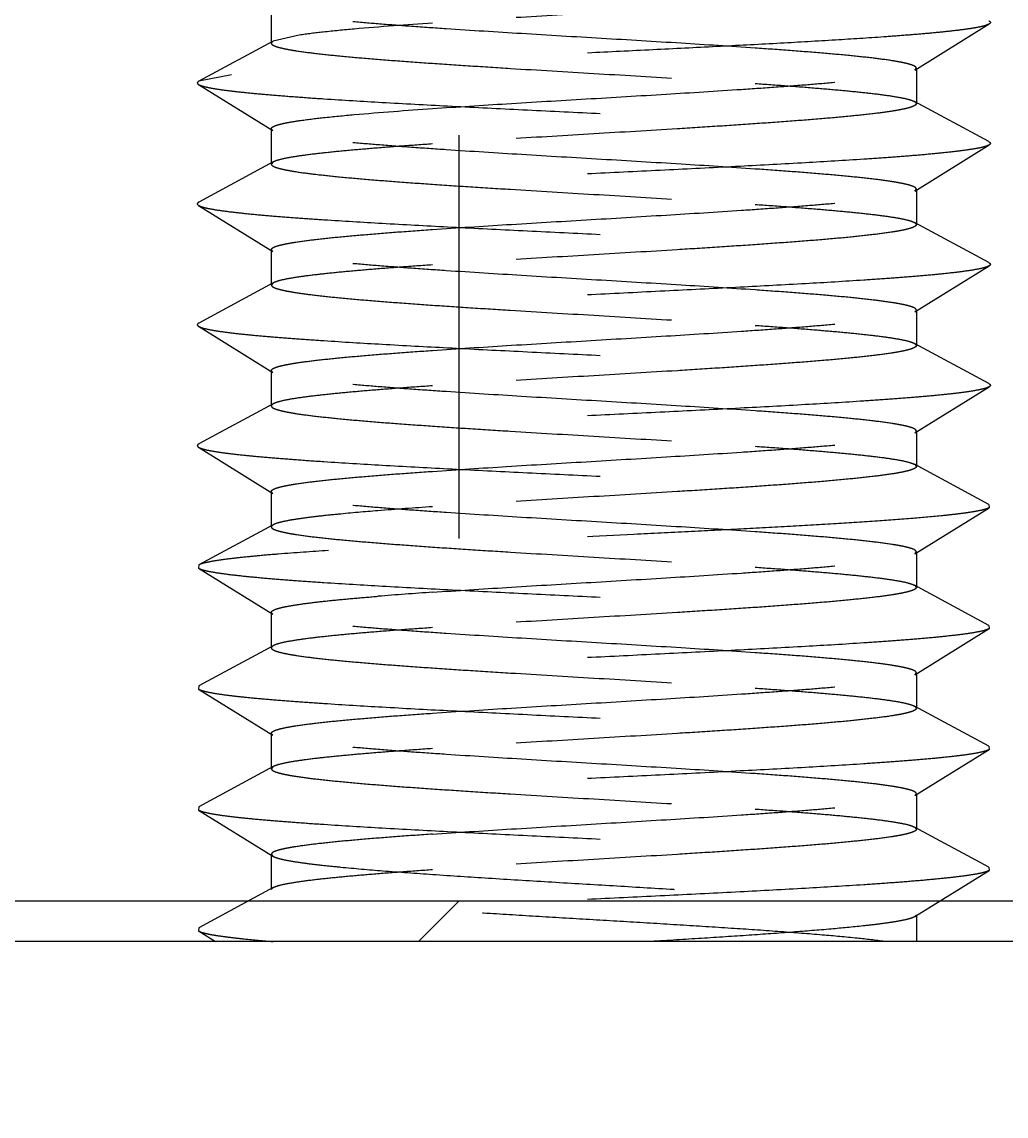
# Model space of a CAD drawing. Header units: inches. Extents: x 504 to 965, y -420 to -94.
# Drawn here: x 604.658 to 607.099, y -338.16 to -335.445 of the extents above; entities that cross this region are included whole.
import ezdxf

# ---------------------------------------------------------------- set-up
doc = ezdxf.new("R2010")
doc.units = ezdxf.units.IN
doc.header["$LTSCALE"] = 10
doc.header["$MEASUREMENT"] = 0
doc.linetypes.add('CENTER', pattern=[0.6, 0.375, -0.075, 0.075, -0.075])
doc.linetypes.add('HIDDEN', pattern=[0.2, 0.1, -0.1])
doc.layers.get('0').update_dxf_attribs({"linetype": 'CONTINUOUS'})
doc.layers.add('02___PRT_ALL_AXES', color=7, linetype='CONTINUOUS')
doc.layers.add('DEFAULT_2', color=8, linetype='HIDDEN')

msp = doc.modelspace()

# ---------------------------------------------------------------- linework, layer by layer
at = {"color": 7, "linetype": 'Continuous'}
for p, q in [((608.1765, -337.6269), (601.5413, -337.6269)), ((608.0764, -337.7269), (601.6413, -337.7269))]:
    msp.add_line(p, q, dxfattribs=at)
at = {"linetype": 'CENTER'}
msp.add_arc((736.7034, -1690.9897), 1356.7628, 83.2637115, 96.7362885, dxfattribs=at)
at = {"layer": '02___PRT_ALL_AXES', "color": 8, "linetype": 'HIDDEN'}
msp.add_line((605.7413, -333.7269), (605.7413, -337.6269), dxfattribs=at)
at = {"layer": 'DEFAULT_2', "color": 8, "linetype": 'HIDDEN'}
for p, q in [((605.2765, -335.4105), (605.2765, -335.4983)), ((606.8728, -335.5651), (607.057, -335.4507)), ((605.2813, -335.493), (605.0969, -335.5926)), ((605.2813, -335.493), (605.2765, -335.4983)), ((605.3456, -335.4783), (605.2813, -335.493)), ((605.1779, -335.577), (605.0969, -335.5926)), ((606.8728, -335.5651), (606.8765, -335.5605)), ((606.8765, -335.5605), (606.8765, -335.6483)), ((605.0959, -335.6007), (605.2802, -335.7151)), ((606.8716, -335.643), (606.8765, -335.6483)), ((607.056, -335.7426), (606.8716, -335.643)), ((605.2765, -335.7105), (605.2765, -335.7983)), ((605.2802, -335.7151), (605.2765, -335.7105)), ((606.8728, -335.8651), (607.057, -335.7507)), ((605.2813, -335.793), (605.0969, -335.8926)), ((605.2813, -335.793), (605.2765, -335.7983)), ((606.8728, -335.8651), (606.8765, -335.8605)), ((606.8765, -335.8605), (606.8765, -335.9483)), ((605.0959, -335.9007), (605.2802, -336.0151)), ((607.056, -336.0426), (606.8716, -335.943)), ((606.8716, -335.943), (606.8765, -335.9483)), ((605.2765, -336.0105), (605.2765, -336.0983)), ((605.2802, -336.0151), (605.2765, -336.0105)), ((606.8728, -336.1651), (607.057, -336.0507)), ((605.2813, -336.093), (605.0969, -336.1926)), ((605.2813, -336.093), (605.2765, -336.0983)), ((606.8728, -336.1651), (606.8765, -336.1605)), ((606.8765, -336.1605), (606.8765, -336.2483)), ((605.0959, -336.2007), (605.2802, -336.3151)), ((607.056, -336.3426), (606.8716, -336.243)), ((606.8716, -336.243), (606.8765, -336.2483)), ((605.2765, -336.3105), (605.2765, -336.3983)), ((605.2802, -336.3151), (605.2765, -336.3105)), ((606.8728, -336.4651), (607.057, -336.3507)), ((605.2813, -336.393), (605.0969, -336.4926)), ((605.2813, -336.393), (605.2765, -336.3983)), ((606.8728, -336.4651), (606.8765, -336.4605)), ((606.8765, -336.4605), (606.8765, -336.5483)), ((605.0959, -336.5007), (605.2802, -336.6151)), ((607.056, -336.6426), (606.8716, -336.543)), ((606.8716, -336.543), (606.8765, -336.5483)), ((605.2765, -336.6105), (605.2765, -336.6983)), ((605.2802, -336.6151), (605.2765, -336.6105)), ((607.056, -336.6426), (607.057, -336.6507)), ((606.8728, -336.7651), (607.057, -336.6507)), ((605.2813, -336.693), (605.0969, -336.7926)), ((605.2813, -336.693), (605.2765, -336.6983)), ((606.8728, -336.7651), (606.8765, -336.7605)), ((606.8765, -336.7605), (606.8765, -336.8483)), ((605.0969, -336.7926), (605.0959, -336.8007)), ((605.0959, -336.8007), (605.2802, -336.9151)), ((607.056, -336.9426), (606.8716, -336.843)), ((606.8716, -336.843), (606.8765, -336.8483)), ((605.2765, -336.9105), (605.2765, -336.9983)), ((605.2802, -336.9151), (605.2765, -336.9105)), ((606.8728, -337.0651), (607.057, -336.9507)), ((607.056, -336.9426), (607.057, -336.9507)), ((605.2813, -336.993), (605.0969, -337.0926)), ((605.2813, -336.993), (605.2765, -336.9983)), ((606.8728, -337.0651), (606.8765, -337.0605)), ((606.8765, -337.0605), (606.8765, -337.1483)), ((605.0969, -337.0926), (605.0959, -337.1007)), ((605.0959, -337.1007), (605.2802, -337.2151)), ((607.056, -337.2426), (606.8716, -337.143)), ((606.8716, -337.143), (606.8765, -337.1483)), ((605.2765, -337.2105), (605.2765, -337.2983)), ((605.2802, -337.2151), (605.2765, -337.2105)), ((606.8728, -337.3651), (607.057, -337.2507)), ((607.056, -337.2426), (607.057, -337.2507)), ((605.2813, -337.293), (605.0969, -337.3926)), ((605.2813, -337.293), (605.2765, -337.2983)), ((606.8728, -337.3651), (606.8765, -337.3605)), ((606.8765, -337.3605), (606.8765, -337.4483)), ((605.0969, -337.3926), (605.0959, -337.4007)), ((605.0959, -337.4007), (605.2802, -337.5151)), ((607.056, -337.5426), (606.8716, -337.443)), ((606.8716, -337.443), (606.8765, -337.4483)), ((605.2765, -337.5105), (605.2765, -337.5983)), ((605.2765, -337.5105), (605.2802, -337.5151)), ((606.8728, -337.6651), (607.057, -337.5507)), ((607.056, -337.5426), (607.057, -337.5507)), ((605.2813, -337.593), (605.0969, -337.6926)), ((605.2765, -337.5983), (605.2813, -337.593)), ((605.6413, -337.7269), (605.7413, -337.6269)), ((606.8765, -337.6605), (606.8728, -337.6651)), ((606.8765, -337.6605), (606.8765, -337.7269)), ((605.0969, -337.6926), (605.0959, -337.7007)), ((605.0959, -337.7007), (605.1383, -337.7269))]:
    msp.add_line(p, q, dxfattribs=at)
for centre, radius, start, end in [((606.5566, -349.4775), 12.8594, 93.92475, 94.53022), ((606.4458, -348.1906), 11.3562, 93.88467, 94.5703)]:
    msp.add_arc(centre, radius, start, end, dxfattribs=at)
for points, knots in [([(606.8765, -335.3483), (606.8765, -335.3495), (606.875, -335.3514), (606.8724, -335.3531), (606.8679, -335.3554), (606.8601, -335.3581), (606.8482, -335.3611), (606.833, -335.3642), (606.8064, -335.3686), (606.7654, -335.3739), (606.7076, -335.38), (606.639, -335.3862), (606.5608, -335.3923), (606.4742, -335.3985), (606.3809, -335.4047), (606.2476, -335.4131), (606.0765, -335.4233), (605.8741, -335.4354), (605.7408, -335.4439), (605.6765, -335.4483)], [0, 0, 0, 0, 0.002948, 0.005141, 0.007935, 0.015452, 0.025627, 0.038475, 0.053962, 0.092639, 0.141064, 0.198443, 0.263812, 0.336063, 0.413972, 0.496211, 0.66803, 0.839842, 1, 1, 1, 1]), ([(606.4765, -335.5105), (606.4152, -335.5063), (606.2883, -335.4981), (606.0953, -335.4866), (605.9011, -335.475), (605.744, -335.4652), (605.6268, -335.4571), (605.5485, -335.4512), (605.4784, -335.4453), (605.4177, -335.4395), (605.3671, -335.4336), (605.3318, -335.4286), (605.3093, -335.4243), (605.2968, -335.4214), (605.2874, -335.4185), (605.2821, -335.4163), (605.2802, -335.4151)], [0, 0, 0, 0, 0.153218, 0.317576, 0.482929, 0.639051, 0.710601, 0.776305, 0.835151, 0.886229, 0.928771, 0.962152, 0.97526, 0.985931, 0.994163, 1, 1, 1, 1]), ([(605.6765, -335.4483), (605.6116, -335.4528), (605.5211, -335.4594), (605.4109, -335.4699), (605.3655, -335.4754), (605.3456, -335.4783)], [0, 0, 0, 0, 0.587233, 0.818339, 1, 1, 1, 1]), ([(607.056, -335.4426), (607.057, -335.4432), (607.0587, -335.4442), (607.0601, -335.4462), (607.0599, -335.4477), (607.059, -335.4493), (607.0579, -335.4501), (607.057, -335.4507)], [0, 0, 0, 0, 0.316234, 0.52428, 0.615716, 0.718695, 1, 1, 1, 1]), ([(607.057, -335.4507), (607.0557, -335.4515), (607.0525, -335.4529), (607.0439, -335.4558), (607.0289, -335.4592), (607.0061, -335.463), (606.9769, -335.4668), (606.9416, -335.4707), (606.9004, -335.4746), (606.8536, -335.4785), (606.7809, -335.484), (606.6787, -335.4906), (606.5444, -335.4984), (606.3973, -335.5061), (606.2415, -335.5139), (606.0812, -335.5217), (605.9208, -335.5295), (605.7646, -335.5373), (605.6169, -335.545), (605.4818, -335.5528), (605.3628, -335.5605), (605.2633, -335.5681), (605.2038, -335.5739), (605.1779, -335.577)], [0, 0, 0, 0, 0.002373, 0.005566, 0.014479, 0.026777, 0.042414, 0.061292, 0.083297, 0.108279, 0.136075, 0.199334, 0.271367, 0.350218, 0.433747, 0.519682, 0.605686, 0.689422, 0.768611, 0.841106, 0.904935, 0.958381, 1, 1, 1, 1]), ([(605.2765, -335.4983), (605.2765, -335.4995), (605.2779, -335.5014), (605.2805, -335.5031), (605.285, -335.5054), (605.2928, -335.5081), (605.3047, -335.5111), (605.3199, -335.5142), (605.3465, -335.5186), (605.3875, -335.5239), (605.4453, -335.53), (605.5139, -335.5362), (605.5922, -335.5423), (605.6787, -335.5485), (605.772, -335.5547), (605.9053, -335.5631), (606.0764, -335.5733), (606.2788, -335.5854), (606.4122, -335.5939), (606.4765, -335.5983)], [0, 0, 0, 0, 0.00295, 0.005141, 0.007933, 0.015451, 0.025629, 0.038473, 0.053961, 0.092635, 0.141061, 0.198439, 0.263811, 0.336068, 0.413978, 0.496216, 0.668027, 0.83984, 1, 1, 1, 1]), ([(606.8765, -335.5605), (606.8765, -335.5593), (606.875, -335.5574), (606.8724, -335.5556), (606.8679, -335.5533), (606.8601, -335.5507), (606.8482, -335.5476), (606.833, -335.5446), (606.8064, -335.5401), (606.7654, -335.5348), (606.7076, -335.5287), (606.6389, -335.5226), (606.5607, -335.5164), (606.5055, -335.5125), (606.4765, -335.5105)], [0, 0, 0, 0, 0.008781, 0.015307, 0.023623, 0.046009, 0.076296, 0.114525, 0.16062, 0.275713, 0.419813, 0.590521, 0.785076, 1, 1, 1, 1]), ([(605.6765, -335.6605), (605.7377, -335.6563), (605.8646, -335.6481), (606.0576, -335.6366), (606.2518, -335.625), (606.4089, -335.6152), (606.5261, -335.6071), (606.6044, -335.6012), (606.6745, -335.5953), (606.7353, -335.5895), (606.7858, -335.5836), (606.8211, -335.5786), (606.8436, -335.5743), (606.8561, -335.5714), (606.8655, -335.5685), (606.8708, -335.5663), (606.8728, -335.5651)], [0, 0, 0, 0, 0.153216, 0.317576, 0.482938, 0.639061, 0.710608, 0.776309, 0.835151, 0.886233, 0.928775, 0.962153, 0.975263, 0.985934, 0.994162, 1, 1, 1, 1]), ([(605.0969, -335.5926), (605.0959, -335.5932), (605.0942, -335.5942), (605.0928, -335.5962), (605.093, -335.5977), (605.0939, -335.5993), (605.0951, -335.6001), (605.0959, -335.6007)], [0, 0, 0, 0, 0.316177, 0.5242, 0.615642, 0.718646, 1, 1, 1, 1]), ([(605.0959, -335.6007), (605.0974, -335.6016), (605.1011, -335.6032), (605.1115, -335.6065), (605.1296, -335.6102), (605.1575, -335.6145), (605.1933, -335.6188), (605.2367, -335.6232), (605.2874, -335.6276), (605.3448, -335.632), (605.4335, -335.6381), (605.5572, -335.6456), (605.718, -335.6542), (605.8912, -335.6629), (606.0707, -335.6717), (606.2505, -335.6804), (606.4242, -335.6891), (606.586, -335.6978), (606.7107, -335.7053), (606.8004, -335.7114), (606.8587, -335.7158), (606.9102, -335.7201), (606.9545, -335.7245), (606.9913, -335.7288), (607.0202, -335.7331), (607.0392, -335.7369), (607.0502, -335.7401), (607.0544, -335.7418), (607.056, -335.7426)], [0, 0, 0, 0, 0.002609, 0.006215, 0.016495, 0.030864, 0.049236, 0.071466, 0.097374, 0.12674, 0.159315, 0.232952, 0.315767, 0.404918, 0.497345, 0.589873, 0.679323, 0.762625, 0.836921, 0.869882, 0.899668, 0.926025, 0.948731, 0.9676, 0.982482, 0.993281, 0.997142, 1, 1, 1, 1]), ([(606.4765, -335.5983), (606.5025, -335.6001), (606.5525, -335.6036), (606.6238, -335.6092), (606.6876, -335.6147), (606.7431, -335.6202), (606.7895, -335.6256), (606.8261, -335.631), (606.8503, -335.6357), (606.8643, -335.6398), (606.8695, -335.6419), (606.8716, -335.643)], [0, 0, 0, 0, 0.196709, 0.377162, 0.538697, 0.679227, 0.796903, 0.890174, 0.95797, 0.982175, 1, 1, 1, 1]), ([(605.3456, -335.6905), (605.3655, -335.6876), (605.4109, -335.6821), (605.5211, -335.6716), (605.6116, -335.6649), (605.6765, -335.6605)], [0, 0, 0, 0, 0.181661, 0.412767, 1, 1, 1, 1]), ([(606.8765, -335.6483), (606.8765, -335.6495), (606.875, -335.6514), (606.8724, -335.6531), (606.8679, -335.6554), (606.8601, -335.6581), (606.8482, -335.6611), (606.833, -335.6642), (606.8064, -335.6686), (606.7654, -335.674), (606.7076, -335.6801), (606.6389, -335.6862), (606.5607, -335.6923), (606.4742, -335.6985), (606.3809, -335.7047), (606.2475, -335.7131), (606.0765, -335.7233), (605.8741, -335.7354), (605.7408, -335.7439), (605.6765, -335.7483)], [0, 0, 0, 0, 0.002951, 0.005146, 0.007942, 0.015464, 0.025643, 0.038495, 0.053986, 0.092668, 0.141097, 0.198479, 0.263849, 0.3361, 0.414004, 0.496239, 0.668049, 0.839853, 1, 1, 1, 1]), ([(605.2765, -335.7105), (605.2765, -335.7096), (605.2777, -335.7074), (605.2813, -335.7051), (605.2869, -335.7026), (605.2946, -335.7002), (605.3044, -335.6977), (605.3215, -335.6942), (605.3355, -335.692), (605.3456, -335.6905)], [0, 0, 0, 0, 0.037122, 0.093282, 0.175009, 0.284195, 0.421469, 0.586803, 1, 1, 1, 1]), ([(606.4765, -335.8105), (606.4152, -335.8063), (606.2883, -335.7981), (606.0953, -335.7866), (605.9011, -335.775), (605.744, -335.7652), (605.6268, -335.7571), (605.5485, -335.7512), (605.4784, -335.7453), (605.4176, -335.7395), (605.3671, -335.7336), (605.3318, -335.7286), (605.3093, -335.7243), (605.2968, -335.7214), (605.2874, -335.7185), (605.2821, -335.7163), (605.2802, -335.7151)], [0, 0, 0, 0, 0.153218, 0.317581, 0.482939, 0.63906, 0.710609, 0.776313, 0.835158, 0.886237, 0.928777, 0.962156, 0.975262, 0.985934, 0.994165, 1, 1, 1, 1]), ([(607.056, -335.7426), (607.057, -335.7432), (607.0587, -335.7442), (607.0601, -335.7462), (607.0599, -335.7477), (607.059, -335.7493), (607.0579, -335.7501), (607.057, -335.7507)], [0, 0, 0, 0, 0.31624, 0.524287, 0.615693, 0.718671, 1, 1, 1, 1]), ([(607.057, -335.7507), (607.0555, -335.7516), (607.0518, -335.7532), (607.0414, -335.7565), (607.0233, -335.7602), (606.9954, -335.7645), (606.9596, -335.7688), (606.9162, -335.7732), (606.8656, -335.7776), (606.8081, -335.782), (606.7194, -335.7881), (606.5957, -335.7956), (606.4349, -335.8042), (606.2617, -335.8129), (606.0822, -335.8217), (605.9024, -335.8304), (605.7287, -335.8391), (605.5669, -335.8478), (605.4422, -335.8553), (605.3525, -335.8614), (605.2943, -335.8658), (605.2427, -335.8701), (605.1984, -335.8745), (605.1616, -335.8788), (605.1327, -335.8831), (605.1137, -335.8869), (605.1027, -335.8901), (605.0986, -335.8918), (605.0969, -335.8926)], [0, 0, 0, 0, 0.002609, 0.006215, 0.016495, 0.030863, 0.049236, 0.071466, 0.097374, 0.126739, 0.159315, 0.232952, 0.315766, 0.404918, 0.497344, 0.589872, 0.679323, 0.762625, 0.836921, 0.869883, 0.899668, 0.926026, 0.948731, 0.967601, 0.982482, 0.993281, 0.997143, 1, 1, 1, 1]), ([(605.6765, -335.7483), (605.6504, -335.7501), (605.6004, -335.7536), (605.5291, -335.7592), (605.4653, -335.7647), (605.4098, -335.7702), (605.3634, -335.7756), (605.3268, -335.781), (605.3026, -335.7857), (605.2886, -335.7898), (605.2834, -335.7919), (605.2813, -335.793)], [0, 0, 0, 0, 0.196689, 0.377166, 0.538713, 0.679238, 0.796915, 0.890177, 0.957976, 0.982174, 1, 1, 1, 1]), ([(605.2765, -335.7983), (605.2765, -335.7995), (605.2779, -335.8014), (605.2805, -335.8031), (605.285, -335.8054), (605.2928, -335.8081), (605.3047, -335.8111), (605.3199, -335.8142), (605.3465, -335.8186), (605.3874, -335.8239), (605.4453, -335.83), (605.5139, -335.8362), (605.5921, -335.8423), (605.6786, -335.8485), (605.772, -335.8547), (605.9053, -335.8631), (606.0764, -335.8733), (606.2788, -335.8854), (606.4121, -335.8939), (606.4765, -335.8983)], [0, 0, 0, 0, 0.002947, 0.005136, 0.007926, 0.015443, 0.025616, 0.038457, 0.053944, 0.092614, 0.141037, 0.198413, 0.263783, 0.336041, 0.413953, 0.496195, 0.668014, 0.839831, 1, 1, 1, 1]), ([(606.8765, -335.8605), (606.8764, -335.8593), (606.875, -335.8574), (606.8724, -335.8556), (606.8679, -335.8533), (606.8601, -335.8507), (606.8481, -335.8476), (606.8329, -335.8446), (606.8063, -335.8401), (606.7654, -335.8348), (606.7075, -335.8287), (606.6389, -335.8226), (606.5607, -335.8164), (606.5055, -335.8125), (606.4765, -335.8105)], [0, 0, 0, 0, 0.008791, 0.015325, 0.02365, 0.046051, 0.07635, 0.11459, 0.160691, 0.27579, 0.419886, 0.590583, 0.785113, 1, 1, 1, 1]), ([(605.6765, -335.9605), (605.7377, -335.9563), (605.8646, -335.9481), (606.0576, -335.9366), (606.2518, -335.925), (606.4089, -335.9152), (606.5261, -335.9071), (606.6044, -335.9012), (606.6745, -335.8953), (606.7353, -335.8895), (606.7858, -335.8836), (606.8211, -335.8786), (606.8436, -335.8743), (606.8561, -335.8714), (606.8655, -335.8685), (606.8708, -335.8663), (606.8728, -335.8651)], [0, 0, 0, 0, 0.153218, 0.317574, 0.482933, 0.639057, 0.710606, 0.776307, 0.835148, 0.88623, 0.928773, 0.962152, 0.975262, 0.985934, 0.994162, 1, 1, 1, 1]), ([(605.0969, -335.8926), (605.0959, -335.8932), (605.0942, -335.8942), (605.0928, -335.8962), (605.093, -335.8977), (605.0939, -335.8993), (605.0951, -335.9001), (605.0959, -335.9007)], [0, 0, 0, 0, 0.316188, 0.524273, 0.615666, 0.718639, 1, 1, 1, 1]), ([(605.0959, -335.9007), (605.0974, -335.9016), (605.1011, -335.9032), (605.1115, -335.9065), (605.1296, -335.9102), (605.1575, -335.9145), (605.1933, -335.9188), (605.2367, -335.9232), (605.2874, -335.9276), (605.3448, -335.932), (605.4335, -335.9381), (605.5572, -335.9456), (605.718, -335.9542), (605.8912, -335.9629), (606.0707, -335.9717), (606.2505, -335.9804), (606.4242, -335.9891), (606.586, -335.9978), (606.7107, -336.0053), (606.8004, -336.0114), (606.8587, -336.0158), (606.9102, -336.0201), (606.9545, -336.0245), (606.9913, -336.0288), (607.0202, -336.0331), (607.0392, -336.0369), (607.0502, -336.0401), (607.0544, -336.0418), (607.056, -336.0426)], [0, 0, 0, 0, 0.00261, 0.006214, 0.016495, 0.030863, 0.049236, 0.071466, 0.097374, 0.126739, 0.159315, 0.232952, 0.315766, 0.404918, 0.497344, 0.589872, 0.679323, 0.762625, 0.836921, 0.869883, 0.899668, 0.926026, 0.948731, 0.967601, 0.982482, 0.993282, 0.997143, 1, 1, 1, 1]), ([(606.4765, -335.8983), (606.5025, -335.9001), (606.5525, -335.9036), (606.6238, -335.9092), (606.6876, -335.9147), (606.7431, -335.9202), (606.7895, -335.9256), (606.8261, -335.931), (606.8503, -335.9357), (606.8643, -335.9398), (606.8695, -335.9419), (606.8716, -335.943)], [0, 0, 0, 0, 0.196694, 0.377168, 0.538707, 0.679228, 0.796904, 0.890171, 0.957973, 0.982173, 1, 1, 1, 1]), ([(605.2765, -336.0105), (605.2765, -336.0093), (605.2779, -336.0074), (605.2805, -336.0056), (605.285, -336.0033), (605.2928, -336.0007), (605.3048, -335.9976), (605.32, -335.9946), (605.3466, -335.9901), (605.3875, -335.9848), (605.4454, -335.9787), (605.514, -335.9726), (605.5922, -335.9664), (605.6475, -335.9625), (605.6765, -335.9605)], [0, 0, 0, 0, 0.008784, 0.015319, 0.023645, 0.046036, 0.076327, 0.114569, 0.160663, 0.27576, 0.419842, 0.590545, 0.785109, 1, 1, 1, 1]), ([(606.8765, -335.9483), (606.8765, -335.9495), (606.875, -335.9514), (606.8724, -335.9531), (606.8679, -335.9554), (606.8601, -335.9581), (606.8482, -335.9611), (606.833, -335.9642), (606.8064, -335.9686), (606.7654, -335.974), (606.7076, -335.9801), (606.639, -335.9862), (606.5607, -335.9923), (606.4742, -335.9985), (606.3809, -336.0047), (606.2475, -336.0131), (606.0765, -336.0233), (605.8741, -336.0354), (605.7408, -336.0439), (605.6765, -336.0483)], [0, 0, 0, 0, 0.002952, 0.005145, 0.00794, 0.015464, 0.025644, 0.038492, 0.053984, 0.092663, 0.141093, 0.198474, 0.263843, 0.336096, 0.414, 0.496232, 0.668041, 0.839849, 1, 1, 1, 1]), ([(606.4765, -336.1105), (606.4152, -336.1063), (606.2883, -336.0981), (606.0953, -336.0866), (605.9011, -336.075), (605.744, -336.0652), (605.6268, -336.0571), (605.5485, -336.0512), (605.4784, -336.0453), (605.4176, -336.0395), (605.3671, -336.0336), (605.3318, -336.0286), (605.3093, -336.0243), (605.2968, -336.0214), (605.2874, -336.0185), (605.2821, -336.0163), (605.2802, -336.0151)], [0, 0, 0, 0, 0.15322, 0.317586, 0.482947, 0.639065, 0.710612, 0.776315, 0.83516, 0.886237, 0.928778, 0.962156, 0.975262, 0.985932, 0.994163, 1, 1, 1, 1]), ([(607.056, -336.0426), (607.057, -336.0432), (607.0587, -336.0442), (607.0601, -336.0462), (607.0599, -336.0477), (607.059, -336.0493), (607.0579, -336.0501), (607.057, -336.0507)], [0, 0, 0, 0, 0.316134, 0.524251, 0.615637, 0.718599, 1, 1, 1, 1]), ([(607.057, -336.0507), (607.0555, -336.0516), (607.0518, -336.0532), (607.0414, -336.0565), (607.0233, -336.0602), (606.9954, -336.0645), (606.9596, -336.0688), (606.9162, -336.0732), (606.8656, -336.0776), (606.8081, -336.082), (606.7194, -336.0881), (606.5957, -336.0956), (606.4349, -336.1042), (606.2617, -336.1129), (606.0822, -336.1217), (605.9024, -336.1304), (605.7287, -336.1391), (605.5669, -336.1478), (605.4422, -336.1553), (605.3525, -336.1614), (605.2943, -336.1658), (605.2427, -336.1701), (605.1984, -336.1745), (605.1616, -336.1788), (605.1327, -336.1831), (605.1137, -336.1869), (605.1027, -336.1901), (605.0986, -336.1918), (605.0969, -336.1926)], [0, 0, 0, 0, 0.00261, 0.006215, 0.016495, 0.030864, 0.049236, 0.071466, 0.097374, 0.126739, 0.159315, 0.232952, 0.315766, 0.404918, 0.497344, 0.589872, 0.679323, 0.762625, 0.836921, 0.869883, 0.899668, 0.926026, 0.948731, 0.967601, 0.982482, 0.993281, 0.997144, 1, 1, 1, 1]), ([(605.6765, -336.0483), (605.6504, -336.0501), (605.6004, -336.0536), (605.5291, -336.0592), (605.4653, -336.0647), (605.4098, -336.0702), (605.3634, -336.0756), (605.3268, -336.081), (605.3026, -336.0857), (605.2886, -336.0898), (605.2834, -336.0919), (605.2813, -336.093)], [0, 0, 0, 0, 0.196688, 0.377167, 0.538715, 0.679241, 0.796918, 0.890181, 0.95798, 0.982176, 1, 1, 1, 1]), ([(605.2765, -336.0983), (605.2765, -336.0995), (605.2779, -336.1014), (605.2805, -336.1031), (605.285, -336.1054), (605.2928, -336.1081), (605.3047, -336.1111), (605.3199, -336.1142), (605.3465, -336.1186), (605.3874, -336.1239), (605.4452, -336.13), (605.5139, -336.1362), (605.5921, -336.1423), (605.6786, -336.1485), (605.772, -336.1547), (605.9053, -336.1631), (606.0764, -336.1733), (606.2788, -336.1854), (606.4121, -336.1939), (606.4765, -336.1983)], [0, 0, 0, 0, 0.002946, 0.005135, 0.007924, 0.015439, 0.025611, 0.038451, 0.053937, 0.092606, 0.141029, 0.198403, 0.26377, 0.336027, 0.41394, 0.496183, 0.668009, 0.839828, 1, 1, 1, 1]), ([(606.8765, -336.1605), (606.8764, -336.1593), (606.875, -336.1574), (606.8724, -336.1556), (606.8679, -336.1533), (606.8601, -336.1506), (606.8481, -336.1476), (606.8329, -336.1446), (606.8063, -336.1401), (606.7653, -336.1348), (606.7075, -336.1287), (606.6389, -336.1226), (606.5607, -336.1164), (606.5054, -336.1125), (606.4765, -336.1105)], [0, 0, 0, 0, 0.008794, 0.015337, 0.02367, 0.046073, 0.076375, 0.114626, 0.160725, 0.275833, 0.419915, 0.590608, 0.785148, 1, 1, 1, 1]), ([(605.6765, -336.2605), (605.7377, -336.2563), (605.8646, -336.2481), (606.0576, -336.2366), (606.2518, -336.225), (606.4089, -336.2152), (606.5261, -336.2071), (606.6044, -336.2012), (606.6745, -336.1953), (606.7353, -336.1895), (606.7858, -336.1836), (606.8211, -336.1786), (606.8436, -336.1743), (606.8561, -336.1714), (606.8655, -336.1685), (606.8708, -336.1663), (606.8728, -336.1651)], [0, 0, 0, 0, 0.153219, 0.317574, 0.48293, 0.639055, 0.710604, 0.776306, 0.83515, 0.886228, 0.928771, 0.962153, 0.97526, 0.985931, 0.994163, 1, 1, 1, 1]), ([(605.0969, -336.1926), (605.0959, -336.1932), (605.0942, -336.1942), (605.0928, -336.1962), (605.093, -336.1977), (605.0939, -336.1993), (605.0951, -336.2001), (605.0959, -336.2007)], [0, 0, 0, 0, 0.316095, 0.524232, 0.615621, 0.718565, 1, 1, 1, 1]), ([(605.0959, -336.2007), (605.0974, -336.2016), (605.1011, -336.2032), (605.1115, -336.2065), (605.1296, -336.2102), (605.1575, -336.2145), (605.1933, -336.2188), (605.2367, -336.2232), (605.2874, -336.2276), (605.3448, -336.232), (605.4335, -336.2381), (605.5572, -336.2456), (605.718, -336.2542), (605.8912, -336.2629), (606.0707, -336.2717), (606.2505, -336.2804), (606.4242, -336.2891), (606.586, -336.2978), (606.7107, -336.3053), (606.8004, -336.3114), (606.8587, -336.3158), (606.9102, -336.3201), (606.9545, -336.3245), (606.9913, -336.3288), (607.0202, -336.3331), (607.0392, -336.3369), (607.0502, -336.3401), (607.0544, -336.3418), (607.056, -336.3426)], [0, 0, 0, 0, 0.002611, 0.006215, 0.016495, 0.030864, 0.049236, 0.071467, 0.097374, 0.12674, 0.159315, 0.232952, 0.315766, 0.404918, 0.497344, 0.589872, 0.679323, 0.762625, 0.836921, 0.869882, 0.899668, 0.926025, 0.948731, 0.9676, 0.982482, 0.993281, 0.997144, 1, 1, 1, 1]), ([(606.4765, -336.1983), (606.5025, -336.2001), (606.5525, -336.2036), (606.6238, -336.2092), (606.6876, -336.2147), (606.7431, -336.2202), (606.7895, -336.2256), (606.8261, -336.231), (606.8503, -336.2357), (606.8643, -336.2398), (606.8695, -336.2419), (606.8716, -336.243)], [0, 0, 0, 0, 0.196695, 0.377171, 0.538713, 0.679234, 0.796907, 0.890171, 0.957972, 0.982173, 1, 1, 1, 1]), ([(605.2765, -336.3105), (605.2765, -336.3093), (605.2779, -336.3074), (605.2805, -336.3056), (605.285, -336.3033), (605.2928, -336.3007), (605.3047, -336.2976), (605.3199, -336.2946), (605.3466, -336.2901), (605.3875, -336.2848), (605.4453, -336.2787), (605.514, -336.2726), (605.5922, -336.2664), (605.6475, -336.2625), (605.6765, -336.2605)], [0, 0, 0, 0, 0.00878, 0.01531, 0.023632, 0.046016, 0.076301, 0.114539, 0.16063, 0.275726, 0.419811, 0.590519, 0.785094, 1, 1, 1, 1]), ([(606.8765, -336.2483), (606.8765, -336.2495), (606.875, -336.2514), (606.8724, -336.2531), (606.8679, -336.2554), (606.8601, -336.2581), (606.8482, -336.2611), (606.833, -336.2642), (606.8064, -336.2686), (606.7654, -336.274), (606.7076, -336.28), (606.639, -336.2862), (606.5608, -336.2923), (606.4742, -336.2985), (606.3809, -336.3047), (606.2476, -336.3131), (606.0765, -336.3233), (605.8741, -336.3354), (605.7408, -336.3439), (605.6765, -336.3483)], [0, 0, 0, 0, 0.002949, 0.005141, 0.007934, 0.015455, 0.025632, 0.038476, 0.053965, 0.092638, 0.141064, 0.198443, 0.263812, 0.336068, 0.413976, 0.496211, 0.668025, 0.83984, 1, 1, 1, 1]), ([(606.4765, -336.4105), (606.4152, -336.4063), (606.2883, -336.3981), (606.0953, -336.3866), (605.9011, -336.375), (605.744, -336.3652), (605.6268, -336.3571), (605.5485, -336.3512), (605.4784, -336.3453), (605.4176, -336.3395), (605.3671, -336.3336), (605.3318, -336.3286), (605.3093, -336.3243), (605.2968, -336.3214), (605.2874, -336.3185), (605.2821, -336.3163), (605.2802, -336.3151)], [0, 0, 0, 0, 0.153218, 0.317583, 0.482946, 0.639064, 0.71061, 0.776313, 0.835158, 0.886236, 0.928778, 0.962156, 0.975263, 0.985933, 0.994163, 1, 1, 1, 1]), ([(607.056, -336.3426), (607.057, -336.3432), (607.0587, -336.3442), (607.0601, -336.3462), (607.0599, -336.3477), (607.059, -336.3493), (607.0579, -336.3501), (607.057, -336.3507)], [0, 0, 0, 0, 0.316079, 0.524229, 0.615631, 0.71856, 1, 1, 1, 1]), ([(607.057, -336.3507), (607.0555, -336.3516), (607.0518, -336.3532), (607.0414, -336.3565), (607.0233, -336.3602), (606.9954, -336.3645), (606.9596, -336.3688), (606.9162, -336.3732), (606.8656, -336.3776), (606.8081, -336.382), (606.7194, -336.3881), (606.5957, -336.3956), (606.4349, -336.4042), (606.2617, -336.4129), (606.0822, -336.4217), (605.9024, -336.4304), (605.7287, -336.4391), (605.5669, -336.4478), (605.4422, -336.4553), (605.3525, -336.4614), (605.2943, -336.4658), (605.2427, -336.4701), (605.1984, -336.4745), (605.1616, -336.4788), (605.1327, -336.4831), (605.1137, -336.4869), (605.1027, -336.4901), (605.0986, -336.4918), (605.0969, -336.4926)], [0, 0, 0, 0, 0.002611, 0.006216, 0.016495, 0.030865, 0.049236, 0.071467, 0.097374, 0.12674, 0.159315, 0.232952, 0.315766, 0.404918, 0.497344, 0.589872, 0.679323, 0.762625, 0.836921, 0.869882, 0.899668, 0.926025, 0.948731, 0.967599, 0.982482, 0.99328, 0.997143, 1, 1, 1, 1]), ([(605.6765, -336.3483), (605.6504, -336.3501), (605.6004, -336.3536), (605.5291, -336.3592), (605.4653, -336.3647), (605.4098, -336.3702), (605.3634, -336.3756), (605.3268, -336.381), (605.3026, -336.3857), (605.2886, -336.3898), (605.2834, -336.3919), (605.2813, -336.393)], [0, 0, 0, 0, 0.196706, 0.377159, 0.5387, 0.679232, 0.796908, 0.890176, 0.957971, 0.982175, 1, 1, 1, 1]), ([(605.2765, -336.3983), (605.2765, -336.3995), (605.2779, -336.4014), (605.2805, -336.4031), (605.285, -336.4054), (605.2928, -336.4081), (605.3047, -336.4111), (605.3199, -336.4142), (605.3465, -336.4186), (605.3875, -336.4239), (605.4453, -336.43), (605.5139, -336.4362), (605.5921, -336.4423), (605.6787, -336.4485), (605.772, -336.4547), (605.9053, -336.4631), (606.0764, -336.4733), (606.2788, -336.4854), (606.4122, -336.4939), (606.4765, -336.4983)], [0, 0, 0, 0, 0.002947, 0.005139, 0.007933, 0.015449, 0.025623, 0.03847, 0.053957, 0.092632, 0.141056, 0.198434, 0.263803, 0.336055, 0.413965, 0.496205, 0.668025, 0.839839, 1, 1, 1, 1]), ([(606.8765, -336.4605), (606.8764, -336.4593), (606.875, -336.4574), (606.8724, -336.4556), (606.8679, -336.4533), (606.8601, -336.4506), (606.8481, -336.4476), (606.8329, -336.4446), (606.8063, -336.4401), (606.7653, -336.4348), (606.7075, -336.4287), (606.6389, -336.4226), (606.5607, -336.4164), (606.5054, -336.4125), (606.4765, -336.4105)], [0, 0, 0, 0, 0.008795, 0.015338, 0.023672, 0.046077, 0.07638, 0.114631, 0.16073, 0.275838, 0.419918, 0.59061, 0.78515, 1, 1, 1, 1]), ([(605.6765, -336.5605), (605.7377, -336.5563), (605.8646, -336.5481), (606.0576, -336.5366), (606.2518, -336.525), (606.4089, -336.5152), (606.5261, -336.5071), (606.6044, -336.5012), (606.6745, -336.4953), (606.7353, -336.4895), (606.7858, -336.4836), (606.8211, -336.4786), (606.8436, -336.4743), (606.8561, -336.4714), (606.8655, -336.4685), (606.8708, -336.4663), (606.8728, -336.4651)], [0, 0, 0, 0, 0.153218, 0.317575, 0.482929, 0.639053, 0.710602, 0.776306, 0.835151, 0.886228, 0.92877, 0.962152, 0.97526, 0.985931, 0.994164, 1, 1, 1, 1]), ([(605.0969, -336.4926), (605.0959, -336.4932), (605.0942, -336.4942), (605.0928, -336.4962), (605.093, -336.4977), (605.0939, -336.4993), (605.0951, -336.5001), (605.0959, -336.5007)], [0, 0, 0, 0, 0.316086, 0.524239, 0.61566, 0.718593, 1, 1, 1, 1]), ([(605.0959, -336.5007), (605.0974, -336.5016), (605.1011, -336.5032), (605.1115, -336.5065), (605.1296, -336.5102), (605.1575, -336.5145), (605.1933, -336.5188), (605.2367, -336.5232), (605.2874, -336.5276), (605.3448, -336.532), (605.4335, -336.5381), (605.5572, -336.5456), (605.718, -336.5542), (605.8912, -336.5629), (606.0707, -336.5717), (606.2505, -336.5804), (606.4242, -336.5891), (606.586, -336.5978), (606.7107, -336.6053), (606.8004, -336.6114), (606.8587, -336.6158), (606.9102, -336.6201), (606.9545, -336.6245), (606.9913, -336.6288), (607.0202, -336.6331), (607.0392, -336.6369), (607.0502, -336.6401), (607.0544, -336.6418), (607.056, -336.6426)], [0, 0, 0, 0, 0.002611, 0.006217, 0.016495, 0.030866, 0.049236, 0.071468, 0.097374, 0.126741, 0.159315, 0.232952, 0.315766, 0.404918, 0.497344, 0.589872, 0.679323, 0.762625, 0.836921, 0.869881, 0.899668, 0.926024, 0.948731, 0.967599, 0.982482, 0.993279, 0.997143, 1, 1, 1, 1]), ([(606.4765, -336.4983), (606.5025, -336.5001), (606.5525, -336.5036), (606.6238, -336.5092), (606.6876, -336.5147), (606.7431, -336.5202), (606.7895, -336.5256), (606.8261, -336.531), (606.8503, -336.5357), (606.8643, -336.5398), (606.8695, -336.5419), (606.8716, -336.543)], [0, 0, 0, 0, 0.196694, 0.37717, 0.538715, 0.679238, 0.796912, 0.890174, 0.957973, 0.982173, 1, 1, 1, 1]), ([(605.2765, -336.6105), (605.2765, -336.6093), (605.2779, -336.6074), (605.2805, -336.6056), (605.285, -336.6033), (605.2928, -336.6007), (605.3047, -336.5976), (605.3199, -336.5946), (605.3465, -336.5901), (605.3875, -336.5848), (605.4453, -336.5787), (605.514, -336.5726), (605.5922, -336.5664), (605.6475, -336.5625), (605.6765, -336.5605)], [0, 0, 0, 0, 0.008779, 0.015303, 0.023617, 0.045999, 0.076283, 0.11451, 0.160603, 0.275693, 0.419793, 0.590504, 0.785066, 1, 1, 1, 1]), ([(606.8765, -336.5483), (606.8765, -336.5495), (606.8751, -336.5514), (606.8725, -336.5531), (606.8679, -336.5554), (606.8601, -336.5581), (606.8482, -336.5611), (606.833, -336.5642), (606.8064, -336.5686), (606.7655, -336.5739), (606.7077, -336.58), (606.639, -336.5862), (606.5608, -336.5923), (606.4743, -336.5985), (606.3809, -336.6047), (606.2476, -336.6131), (606.0765, -336.6233), (605.8741, -336.6354), (605.7408, -336.6439), (605.6765, -336.6483)], [0, 0, 0, 0, 0.002947, 0.005136, 0.007927, 0.015444, 0.025617, 0.038458, 0.053944, 0.092613, 0.141036, 0.198414, 0.263784, 0.336042, 0.413955, 0.496194, 0.668012, 0.839832, 1, 1, 1, 1]), ([(606.4765, -336.7105), (606.4152, -336.7063), (606.2883, -336.6981), (606.0953, -336.6866), (605.9011, -336.675), (605.744, -336.6652), (605.6268, -336.6571), (605.5485, -336.6512), (605.4784, -336.6453), (605.4176, -336.6395), (605.3671, -336.6336), (605.3318, -336.6286), (605.3093, -336.6243), (605.2968, -336.6214), (605.2874, -336.6185), (605.2821, -336.6163), (605.2802, -336.6151)], [0, 0, 0, 0, 0.153216, 0.317579, 0.482941, 0.639062, 0.710608, 0.77631, 0.835153, 0.886235, 0.928776, 0.962154, 0.975263, 0.985935, 0.994162, 1, 1, 1, 1]), ([(605.5409, -336.6583), (605.5081, -336.6609), (605.4613, -336.665), (605.4025, -336.671), (605.3666, -336.6753), (605.3364, -336.6795), (605.3124, -336.6837), (605.2946, -336.6879), (605.2849, -336.6911), (605.2813, -336.693)], [0, 0, 0, 0, 0.377008, 0.53654, 0.674916, 0.791104, 0.884299, 0.95393, 1, 1, 1, 1]), ([(607.057, -336.6507), (607.0546, -336.6522), (607.0479, -336.6546), (607.0354, -336.6578), (607.0183, -336.661), (606.9967, -336.6643), (606.9706, -336.6675), (606.9274, -336.6722), (606.8633, -336.6779), (606.7754, -336.6844), (606.6739, -336.6909), (606.5609, -336.6974), (606.4385, -336.704), (606.3091, -336.7106), (606.13, -336.7194), (605.9078, -336.7301), (605.6551, -336.7428), (605.4934, -336.752), (605.4181, -336.757)], [0, 0, 0, 0, 0.005115, 0.012939, 0.023519, 0.036836, 0.052837, 0.071457, 0.116194, 0.170212, 0.23248, 0.301802, 0.376848, 0.456172, 0.538246, 0.704294, 0.862243, 1, 1, 1, 1]), ([(605.2765, -336.6983), (605.2765, -336.6995), (605.2779, -336.7014), (605.2805, -336.7031), (605.285, -336.7054), (605.2928, -336.7081), (605.3047, -336.7111), (605.3199, -336.7142), (605.3465, -336.7186), (605.3875, -336.724), (605.4453, -336.7301), (605.514, -336.7362), (605.5922, -336.7423), (605.6787, -336.7485), (605.772, -336.7547), (605.9054, -336.7631), (606.0764, -336.7733), (606.2788, -336.7854), (606.4122, -336.7939), (606.4765, -336.7983)], [0, 0, 0, 0, 0.002951, 0.005144, 0.007939, 0.015462, 0.025642, 0.03849, 0.053982, 0.092662, 0.141093, 0.198474, 0.263842, 0.336094, 0.413999, 0.496234, 0.668047, 0.83985, 1, 1, 1, 1]), ([(606.8765, -336.7605), (606.8764, -336.7593), (606.875, -336.7574), (606.8724, -336.7556), (606.8679, -336.7533), (606.8601, -336.7507), (606.8481, -336.7476), (606.8329, -336.7446), (606.8063, -336.7401), (606.7653, -336.7348), (606.7075, -336.7287), (606.6389, -336.7226), (606.5607, -336.7164), (606.5054, -336.7125), (606.4765, -336.7105)], [0, 0, 0, 0, 0.008794, 0.015336, 0.023669, 0.046074, 0.076376, 0.114625, 0.160724, 0.275828, 0.419909, 0.590602, 0.785143, 1, 1, 1, 1]), ([(605.4181, -336.757), (605.3766, -336.7597), (605.3178, -336.7638), (605.2441, -336.77), (605.1993, -336.7744), (605.1622, -336.7787), (605.133, -336.7831), (605.1138, -336.7868), (605.1027, -336.7901), (605.0986, -336.7917), (605.0969, -336.7926)], [0, 0, 0, 0, 0.384794, 0.546474, 0.685732, 0.801441, 0.892708, 0.958874, 0.982525, 1, 1, 1, 1]), ([(605.6765, -336.8605), (605.7377, -336.8563), (605.8646, -336.8481), (606.0576, -336.8366), (606.2518, -336.825), (606.4089, -336.8152), (606.5261, -336.8071), (606.6044, -336.8012), (606.6745, -336.7953), (606.7353, -336.7895), (606.7858, -336.7836), (606.8211, -336.7786), (606.8436, -336.7743), (606.8561, -336.7714), (606.8655, -336.7685), (606.8708, -336.7663), (606.8728, -336.7651)], [0, 0, 0, 0, 0.153217, 0.317576, 0.482929, 0.639051, 0.710601, 0.776305, 0.835152, 0.886229, 0.928771, 0.962153, 0.97526, 0.985931, 0.994163, 1, 1, 1, 1]), ([(605.0959, -336.8007), (605.0974, -336.8016), (605.1011, -336.8032), (605.1115, -336.8065), (605.1296, -336.8102), (605.1575, -336.8145), (605.1933, -336.8188), (605.2367, -336.8232), (605.2874, -336.8276), (605.3448, -336.832), (605.4335, -336.8381), (605.5572, -336.8456), (605.718, -336.8542), (605.8912, -336.8629), (606.0707, -336.8717), (606.2505, -336.8804), (606.4242, -336.8891), (606.586, -336.8978), (606.7107, -336.9053), (606.8004, -336.9114), (606.8587, -336.9158), (606.9102, -336.9201), (606.9545, -336.9245), (606.9913, -336.9288), (607.0202, -336.9331), (607.0392, -336.9369), (607.0502, -336.9401), (607.0544, -336.9418), (607.056, -336.9426)], [0, 0, 0, 0, 0.002611, 0.006217, 0.016495, 0.030866, 0.049236, 0.071468, 0.097374, 0.126741, 0.159315, 0.232952, 0.315766, 0.404918, 0.497344, 0.589872, 0.679323, 0.762625, 0.836921, 0.869881, 0.899668, 0.926024, 0.948731, 0.967598, 0.982482, 0.993279, 0.997142, 1, 1, 1, 1]), ([(606.4765, -336.7983), (606.5025, -336.8001), (606.5525, -336.8036), (606.6238, -336.8092), (606.6876, -336.8147), (606.7431, -336.8202), (606.7895, -336.8256), (606.8261, -336.831), (606.8503, -336.8357), (606.8643, -336.8398), (606.8695, -336.8419), (606.8716, -336.843)], [0, 0, 0, 0, 0.19669, 0.377167, 0.538714, 0.679239, 0.796915, 0.890177, 0.957976, 0.982174, 1, 1, 1, 1]), ([(606.8765, -336.8483), (606.8765, -336.8495), (606.8751, -336.8514), (606.8725, -336.8531), (606.8679, -336.8554), (606.8601, -336.8581), (606.8482, -336.8611), (606.833, -336.8642), (606.8064, -336.8686), (606.7655, -336.8739), (606.7077, -336.88), (606.639, -336.8862), (606.5608, -336.8923), (606.4743, -336.8985), (606.3809, -336.9047), (606.2476, -336.9131), (606.0765, -336.9233), (605.8741, -336.9354), (605.7408, -336.9439), (605.6765, -336.9483)], [0, 0, 0, 0, 0.002947, 0.005136, 0.007926, 0.015442, 0.025616, 0.038456, 0.053943, 0.092613, 0.141035, 0.198412, 0.263781, 0.33604, 0.413953, 0.496194, 0.668012, 0.839831, 1, 1, 1, 1]), ([(605.2765, -336.9105), (605.2765, -336.9096), (605.2777, -336.9074), (605.2813, -336.9051), (605.2869, -336.9026), (605.2946, -336.9002), (605.3044, -336.8977), (605.3215, -336.8942), (605.3482, -336.8899), (605.386, -336.885), (605.4315, -336.8801), (605.4839, -336.8752), (605.5212, -336.8721), (605.5409, -336.8705)], [0, 0, 0, 0, 0.010107, 0.025401, 0.04766, 0.077387, 0.114743, 0.159749, 0.272352, 0.41426, 0.584095, 0.780157, 1, 1, 1, 1]), ([(606.4765, -337.0105), (606.4152, -337.0063), (606.2883, -336.9981), (606.0953, -336.9866), (605.9011, -336.975), (605.744, -336.9652), (605.6268, -336.9571), (605.5485, -336.9512), (605.4784, -336.9453), (605.4177, -336.9395), (605.3671, -336.9336), (605.3318, -336.9286), (605.3093, -336.9243), (605.2968, -336.9214), (605.2874, -336.9185), (605.2821, -336.9163), (605.2802, -336.9151)], [0, 0, 0, 0, 0.153218, 0.317574, 0.482936, 0.63906, 0.710606, 0.776307, 0.835151, 0.88623, 0.928773, 0.962155, 0.975261, 0.985932, 0.994164, 1, 1, 1, 1]), ([(607.057, -336.9507), (607.0555, -336.9516), (607.0518, -336.9532), (607.0414, -336.9565), (607.0233, -336.9602), (606.9954, -336.9645), (606.9596, -336.9688), (606.9162, -336.9732), (606.8656, -336.9776), (606.8081, -336.982), (606.7194, -336.9881), (606.5957, -336.9956), (606.4349, -337.0042), (606.2617, -337.0129), (606.0822, -337.0217), (605.9024, -337.0304), (605.7287, -337.0391), (605.5669, -337.0478), (605.4422, -337.0553), (605.3525, -337.0614), (605.2943, -337.0658), (605.2427, -337.0701), (605.1984, -337.0745), (605.1616, -337.0788), (605.1327, -337.0831), (605.1137, -337.0869), (605.1027, -337.0901), (605.0986, -337.0918), (605.0969, -337.0926)], [0, 0, 0, 0, 0.002611, 0.006217, 0.016495, 0.030866, 0.049236, 0.071468, 0.097374, 0.126741, 0.159315, 0.232952, 0.315766, 0.404918, 0.497344, 0.589872, 0.679323, 0.762625, 0.836921, 0.869881, 0.899668, 0.926024, 0.948731, 0.967598, 0.982482, 0.993279, 0.997142, 1, 1, 1, 1]), ([(605.6765, -336.9483), (605.6504, -336.9501), (605.6004, -336.9536), (605.5291, -336.9592), (605.4653, -336.9647), (605.4098, -336.9702), (605.3634, -336.9756), (605.3268, -336.981), (605.3026, -336.9857), (605.2886, -336.9898), (605.2834, -336.9919), (605.2813, -336.993)], [0, 0, 0, 0, 0.196693, 0.377167, 0.538705, 0.679227, 0.796905, 0.890171, 0.957974, 0.982173, 1, 1, 1, 1]), ([(605.2765, -336.9983), (605.2765, -336.9995), (605.2779, -337.0014), (605.2805, -337.0031), (605.285, -337.0054), (605.2928, -337.0081), (605.3047, -337.0111), (605.3199, -337.0142), (605.3465, -337.0186), (605.3875, -337.024), (605.4453, -337.0301), (605.514, -337.0362), (605.5922, -337.0423), (605.6787, -337.0485), (605.772, -337.0547), (605.9054, -337.0631), (606.0764, -337.0733), (606.2788, -337.0854), (606.4122, -337.0939), (606.4765, -337.0983)], [0, 0, 0, 0, 0.002952, 0.005145, 0.00794, 0.015465, 0.025645, 0.038493, 0.053985, 0.092665, 0.141095, 0.198477, 0.263846, 0.336099, 0.414002, 0.496234, 0.668044, 0.83985, 1, 1, 1, 1]), ([(606.8765, -337.0605), (606.8764, -337.0593), (606.875, -337.0574), (606.8724, -337.0556), (606.8679, -337.0533), (606.8601, -337.0507), (606.8481, -337.0476), (606.8329, -337.0446), (606.8063, -337.0401), (606.7654, -337.0348), (606.7075, -337.0287), (606.6389, -337.0226), (606.5607, -337.0164), (606.5055, -337.0125), (606.4765, -337.0105)], [0, 0, 0, 0, 0.008789, 0.015326, 0.023655, 0.046054, 0.07635, 0.114594, 0.160691, 0.27579, 0.419871, 0.590569, 0.785123, 1, 1, 1, 1]), ([(605.6765, -337.1605), (605.7377, -337.1563), (605.8646, -337.1481), (606.0576, -337.1366), (606.2518, -337.125), (606.4089, -337.1152), (606.5261, -337.1071), (606.6044, -337.1012), (606.6745, -337.0953), (606.7353, -337.0895), (606.7858, -337.0836), (606.8211, -337.0786), (606.8436, -337.0743), (606.8561, -337.0714), (606.8655, -337.0685), (606.8708, -337.0663), (606.8728, -337.0651)], [0, 0, 0, 0, 0.153218, 0.317582, 0.482941, 0.639062, 0.71061, 0.776314, 0.835159, 0.886236, 0.928777, 0.962155, 0.975262, 0.985932, 0.994163, 1, 1, 1, 1]), ([(605.0959, -337.1007), (605.0974, -337.1016), (605.1011, -337.1032), (605.1115, -337.1065), (605.1296, -337.1102), (605.1575, -337.1145), (605.1933, -337.1188), (605.2367, -337.1232), (605.2874, -337.1276), (605.3448, -337.132), (605.4335, -337.1381), (605.5572, -337.1456), (605.718, -337.1542), (605.8912, -337.1629), (606.0707, -337.1717), (606.2505, -337.1804), (606.4242, -337.1891), (606.586, -337.1978), (606.7107, -337.2053), (606.8004, -337.2114), (606.8587, -337.2158), (606.9102, -337.2201), (606.9545, -337.2245), (606.9913, -337.2288), (607.0202, -337.2331), (607.0392, -337.2369), (607.0502, -337.2401), (607.0544, -337.2418), (607.056, -337.2426)], [0, 0, 0, 0, 0.002611, 0.006217, 0.016495, 0.030866, 0.049236, 0.071468, 0.097374, 0.126741, 0.159315, 0.232952, 0.315766, 0.404918, 0.497345, 0.589872, 0.679323, 0.762625, 0.836921, 0.869881, 0.899668, 0.926024, 0.948731, 0.967598, 0.982482, 0.993279, 0.997142, 1, 1, 1, 1]), ([(606.4765, -337.0983), (606.5025, -337.1001), (606.5525, -337.1036), (606.6238, -337.1092), (606.6876, -337.1147), (606.7431, -337.1202), (606.7895, -337.1256), (606.8261, -337.131), (606.8503, -337.1357), (606.8643, -337.1398), (606.8695, -337.1419), (606.8716, -337.143)], [0, 0, 0, 0, 0.196688, 0.377166, 0.538715, 0.67924, 0.796917, 0.89018, 0.957979, 0.982176, 1, 1, 1, 1]), ([(606.8765, -337.1483), (606.8765, -337.1495), (606.8751, -337.1514), (606.8725, -337.1531), (606.868, -337.1554), (606.8601, -337.1581), (606.8482, -337.1611), (606.833, -337.1642), (606.8064, -337.1686), (606.7655, -337.1739), (606.7077, -337.18), (606.639, -337.1862), (606.5608, -337.1923), (606.4743, -337.1985), (606.381, -337.2047), (606.2476, -337.2131), (606.0765, -337.2233), (605.8741, -337.2354), (605.7408, -337.2439), (605.6765, -337.2483)], [0, 0, 0, 0, 0.002946, 0.005135, 0.007924, 0.015439, 0.025611, 0.038451, 0.053936, 0.092605, 0.141027, 0.198402, 0.263769, 0.336027, 0.41394, 0.496183, 0.668008, 0.839827, 1, 1, 1, 1]), ([(605.2765, -337.2105), (605.2765, -337.2093), (605.2779, -337.2074), (605.2805, -337.2056), (605.285, -337.2033), (605.2928, -337.2007), (605.3048, -337.1976), (605.32, -337.1946), (605.3466, -337.1901), (605.3875, -337.1848), (605.4454, -337.1787), (605.514, -337.1726), (605.5922, -337.1664), (605.6475, -337.1625), (605.6765, -337.1605)], [0, 0, 0, 0, 0.008793, 0.015327, 0.023653, 0.046056, 0.076356, 0.114597, 0.160699, 0.275799, 0.419894, 0.59059, 0.785117, 1, 1, 1, 1]), ([(606.4765, -337.3105), (606.4152, -337.3063), (606.2883, -337.2981), (606.0953, -337.2866), (605.9011, -337.275), (605.744, -337.2652), (605.6268, -337.2571), (605.5485, -337.2512), (605.4784, -337.2453), (605.4177, -337.2395), (605.3671, -337.2336), (605.3318, -337.2286), (605.3093, -337.2243), (605.2968, -337.2214), (605.2874, -337.2185), (605.2821, -337.2163), (605.2802, -337.2151)], [0, 0, 0, 0, 0.153218, 0.317574, 0.482932, 0.639057, 0.710606, 0.776307, 0.835148, 0.88623, 0.928772, 0.962151, 0.975261, 0.985933, 0.994162, 1, 1, 1, 1]), ([(607.057, -337.2507), (607.0555, -337.2516), (607.0518, -337.2532), (607.0414, -337.2565), (607.0233, -337.2602), (606.9954, -337.2645), (606.9596, -337.2688), (606.9162, -337.2732), (606.8656, -337.2776), (606.8081, -337.282), (606.7194, -337.2881), (606.5957, -337.2956), (606.4349, -337.3042), (606.2617, -337.3129), (606.0822, -337.3217), (605.9024, -337.3304), (605.7287, -337.3391), (605.5669, -337.3478), (605.4422, -337.3553), (605.3525, -337.3614), (605.2943, -337.3658), (605.2427, -337.3701), (605.1984, -337.3745), (605.1616, -337.3788), (605.1327, -337.3831), (605.1137, -337.3869), (605.1027, -337.3901), (605.0986, -337.3918), (605.0969, -337.3926)], [0, 0, 0, 0, 0.002611, 0.006217, 0.016495, 0.030866, 0.049236, 0.071468, 0.097374, 0.126741, 0.159315, 0.232952, 0.315766, 0.404918, 0.497345, 0.589872, 0.679323, 0.762625, 0.836921, 0.869881, 0.899668, 0.926024, 0.948731, 0.967599, 0.982482, 0.993279, 0.997142, 1, 1, 1, 1]), ([(605.6765, -337.2483), (605.6504, -337.2501), (605.6004, -337.2536), (605.5291, -337.2592), (605.4653, -337.2647), (605.4098, -337.2702), (605.3634, -337.2756), (605.3268, -337.281), (605.3026, -337.2857), (605.2886, -337.2898), (605.2834, -337.2919), (605.2813, -337.293)], [0, 0, 0, 0, 0.196695, 0.377171, 0.538712, 0.679233, 0.796906, 0.890171, 0.957973, 0.982173, 1, 1, 1, 1]), ([(605.2765, -337.2983), (605.2765, -337.2995), (605.2779, -337.3014), (605.2805, -337.3031), (605.285, -337.3054), (605.2928, -337.3081), (605.3047, -337.3111), (605.3199, -337.3142), (605.3465, -337.3186), (605.3875, -337.324), (605.4453, -337.33), (605.5139, -337.3362), (605.5922, -337.3423), (605.6787, -337.3485), (605.772, -337.3547), (605.9053, -337.3631), (606.0764, -337.3733), (606.2788, -337.3854), (606.4122, -337.3939), (606.4765, -337.3983)], [0, 0, 0, 0, 0.00295, 0.005142, 0.007936, 0.015458, 0.025635, 0.03848, 0.05397, 0.092644, 0.141071, 0.198451, 0.26382, 0.336075, 0.413982, 0.496215, 0.668028, 0.839842, 1, 1, 1, 1]), ([(606.8765, -337.3605), (606.8765, -337.3593), (606.875, -337.3574), (606.8724, -337.3556), (606.8679, -337.3533), (606.8601, -337.3507), (606.8482, -337.3476), (606.833, -337.3446), (606.8063, -337.3401), (606.7654, -337.3348), (606.7076, -337.3287), (606.6389, -337.3226), (606.5607, -337.3164), (606.5055, -337.3125), (606.4765, -337.3105)], [0, 0, 0, 0, 0.008783, 0.015316, 0.023641, 0.04603, 0.07632, 0.11456, 0.160654, 0.27575, 0.419832, 0.590537, 0.785105, 1, 1, 1, 1]), ([(605.6765, -337.4605), (605.7377, -337.4563), (605.8646, -337.4481), (606.0576, -337.4366), (606.2518, -337.425), (606.4089, -337.4152), (606.5261, -337.4071), (606.6044, -337.4012), (606.6745, -337.3953), (606.7353, -337.3895), (606.7858, -337.3836), (606.8211, -337.3786), (606.8436, -337.3743), (606.8561, -337.3714), (606.8655, -337.3685), (606.8708, -337.3663), (606.8728, -337.3651)], [0, 0, 0, 0, 0.15322, 0.317586, 0.482948, 0.639066, 0.710612, 0.776315, 0.83516, 0.886237, 0.928778, 0.962156, 0.975263, 0.985932, 0.994163, 1, 1, 1, 1]), ([(605.0959, -337.4007), (605.0974, -337.4016), (605.1011, -337.4032), (605.1115, -337.4065), (605.1296, -337.4102), (605.1575, -337.4145), (605.1933, -337.4188), (605.2367, -337.4232), (605.2874, -337.4276), (605.3448, -337.432), (605.4335, -337.4381), (605.5572, -337.4456), (605.718, -337.4542), (605.8912, -337.4629), (606.0707, -337.4717), (606.2505, -337.4804), (606.4242, -337.4891), (606.586, -337.4978), (606.7107, -337.5053), (606.8004, -337.5114), (606.8587, -337.5158), (606.9102, -337.5201), (606.9545, -337.5245), (606.9913, -337.5288), (607.0202, -337.5331), (607.0392, -337.5369), (607.0502, -337.5401), (607.0544, -337.5418), (607.056, -337.5426)], [0, 0, 0, 0, 0.002611, 0.006217, 0.016495, 0.030866, 0.049236, 0.071468, 0.097374, 0.126741, 0.159315, 0.232952, 0.315766, 0.404918, 0.497345, 0.589872, 0.679323, 0.762625, 0.836921, 0.869881, 0.899668, 0.926024, 0.948731, 0.967599, 0.982482, 0.993279, 0.997143, 1, 1, 1, 1]), ([(606.4765, -337.3983), (606.5025, -337.4001), (606.5525, -337.4036), (606.6238, -337.4092), (606.6876, -337.4147), (606.7431, -337.4202), (606.7895, -337.4256), (606.8261, -337.431), (606.8503, -337.4357), (606.8643, -337.4398), (606.8695, -337.4419), (606.8716, -337.443)], [0, 0, 0, 0, 0.196687, 0.377161, 0.538707, 0.679234, 0.796913, 0.890178, 0.957979, 0.982176, 1, 1, 1, 1]), ([(606.8765, -337.4483), (606.8765, -337.4495), (606.875, -337.4514), (606.8725, -337.4531), (606.8679, -337.4554), (606.8601, -337.4581), (606.8482, -337.4611), (606.833, -337.4642), (606.8064, -337.4686), (606.7655, -337.4739), (606.7076, -337.48), (606.639, -337.4862), (606.5608, -337.4923), (606.4742, -337.4985), (606.3809, -337.5047), (606.2476, -337.5131), (606.0765, -337.5233), (605.8741, -337.5354), (605.7408, -337.5439), (605.6765, -337.5483)], [0, 0, 0, 0, 0.002948, 0.005139, 0.00793, 0.015449, 0.025624, 0.038467, 0.053956, 0.092629, 0.141056, 0.198433, 0.2638, 0.336055, 0.413964, 0.496204, 0.668026, 0.839837, 1, 1, 1, 1]), ([(605.6765, -337.4605), (605.6475, -337.4625), (605.5922, -337.4664), (605.514, -337.4726), (605.4453, -337.4787), (605.3875, -337.4848), (605.3466, -337.4901), (605.3199, -337.4946), (605.3047, -337.4976), (605.2928, -337.5007), (605.285, -337.5033), (605.2805, -337.5056), (605.2779, -337.5074), (605.2765, -337.5093), (605.2765, -337.5105)], [0, 0, 0, 0, 0.214913, 0.409483, 0.580191, 0.724281, 0.839375, 0.885468, 0.923703, 0.953987, 0.976372, 0.984693, 0.991221, 1, 1, 1, 1]), ([(605.2802, -337.5151), (605.2816, -337.516), (605.2852, -337.5176), (605.2948, -337.521), (605.3113, -337.5248), (605.3362, -337.5292), (605.3678, -337.5336), (605.4058, -337.5381), (605.4682, -337.5445), (605.5593, -337.5521), (605.6817, -337.561), (605.8184, -337.5699), (605.9644, -337.5788), (606.1145, -337.5877), (606.2631, -337.5967), (606.4051, -337.6056), (606.5352, -337.6144), (606.6339, -337.6221), (606.7035, -337.6284), (606.7475, -337.6329), (606.7855, -337.6373), (606.817, -337.6418), (606.8391, -337.6457), (606.8534, -337.6489), (606.8615, -337.6511), (606.8679, -337.6534), (606.873, -337.6557), (606.8765, -337.6585), (606.8765, -337.6605)], [0, 0, 0, 0, 0.003169, 0.007365, 0.018924, 0.034711, 0.054623, 0.078507, 0.106154, 0.171741, 0.249056, 0.335329, 0.427462, 0.522138, 0.615952, 0.705527, 0.787642, 0.859352, 0.890485, 0.918095, 0.941935, 0.961806, 0.977547, 0.983836, 0.989065, 0.993239, 0.996385, 1, 1, 1, 1]), ([(607.057, -337.5507), (607.0555, -337.5516), (607.0518, -337.5532), (607.0414, -337.5565), (607.0233, -337.5602), (606.9954, -337.5645), (606.9596, -337.5688), (606.9162, -337.5732), (606.8656, -337.5776), (606.8081, -337.582), (606.7194, -337.5881), (606.5957, -337.5956), (606.4349, -337.6042), (606.2617, -337.6129), (606.0822, -337.6217), (605.9024, -337.6304), (605.7287, -337.6391), (605.5669, -337.6478), (605.4422, -337.6553), (605.3525, -337.6614), (605.2943, -337.6658), (605.2427, -337.6701), (605.1984, -337.6745), (605.1616, -337.6788), (605.1327, -337.6831), (605.1137, -337.6869), (605.1027, -337.6901), (605.0986, -337.6918), (605.0969, -337.6926)], [0, 0, 0, 0, 0.002611, 0.006217, 0.016495, 0.030866, 0.049236, 0.071468, 0.097374, 0.126741, 0.159315, 0.232952, 0.315766, 0.404918, 0.497345, 0.589872, 0.679323, 0.762625, 0.836921, 0.869881, 0.899668, 0.926024, 0.948731, 0.967599, 0.982482, 0.993279, 0.997143, 1, 1, 1, 1]), ([(605.2813, -337.593), (605.2834, -337.5919), (605.2886, -337.5898), (605.3026, -337.5857), (605.3268, -337.581), (605.3634, -337.5756), (605.4098, -337.5702), (605.4653, -337.5647), (605.5291, -337.5592), (605.6004, -337.5536), (605.6504, -337.5501), (605.6765, -337.5483)], [0, 0, 0, 0, 0.017827, 0.042032, 0.109829, 0.203097, 0.320771, 0.461296, 0.622832, 0.803293, 1, 1, 1, 1]), ([(606.7979, -337.7269), (606.7752, -337.7238), (606.7236, -337.718), (606.6378, -337.7102), (606.536, -337.7023), (606.4213, -337.6945), (606.2968, -337.6865), (606.1661, -337.6786), (606.0328, -337.6707), (605.9008, -337.6628), (605.7738, -337.6548), (605.6553, -337.6469), (605.5487, -337.6391), (605.457, -337.6313), (605.3912, -337.6244), (605.348, -337.6188), (605.3231, -337.6148), (605.3057, -337.6114), (605.2945, -337.6085), (605.2882, -337.6066), (605.2831, -337.6045), (605.2791, -337.6024), (605.2765, -337.5999), (605.2765, -337.5983)], [0, 0, 0, 0, 0.04486, 0.101741, 0.169058, 0.244933, 0.327231, 0.413636, 0.50171, 0.588972, 0.672961, 0.751312, 0.821818, 0.882504, 0.93168, 0.95152, 0.968013, 0.981067, 0.986287, 0.990635, 0.994125, 0.996786, 1, 1, 1, 1]), ([(606.8728, -337.6651), (606.87, -337.6668), (606.8624, -337.6697), (606.8484, -337.6733), (606.8293, -337.6771), (606.8053, -337.6809), (606.7766, -337.6847), (606.7293, -337.6901), (606.6599, -337.6967), (606.5656, -337.7042), (606.4585, -337.7118), (606.3414, -337.7194), (606.2603, -337.7244), (606.2186, -337.7269)], [0, 0, 0, 0, 0.014644, 0.036697, 0.066256, 0.103204, 0.147359, 0.198445, 0.320109, 0.465102, 0.629651, 0.809541, 1, 1, 1, 1]), ([(605.0959, -337.7007), (605.0983, -337.7021), (605.1049, -337.7046), (605.1171, -337.7077), (605.1339, -337.7109), (605.1551, -337.7141), (605.1806, -337.7173), (605.223, -337.722), (605.2568, -337.725), (605.2808, -337.7269)], [0, 0, 0, 0, 0.044256, 0.111737, 0.202833, 0.31741, 0.455065, 0.615299, 1, 1, 1, 1])]:
    msp.add_open_spline(points, degree=3, knots=knots, dxfattribs=at)

doc.saveas('drawing.dxf')
